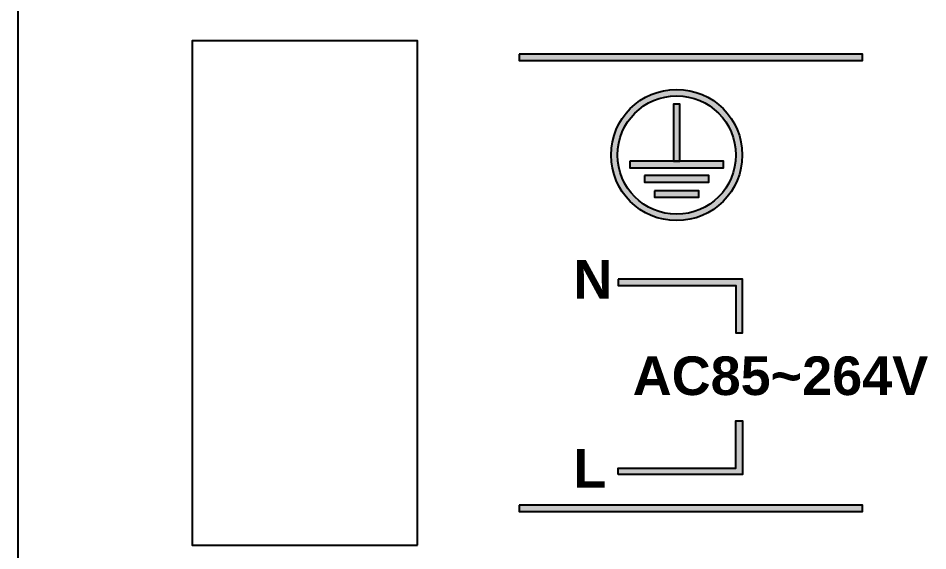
# Model space of a CAD drawing. Header units: millimetres. Extents: x -684 to 5961, y -1281 to 2539.
# Drawn here: x 2407.85 to 2433.28, y -556.61 to -541.72 of the extents above; entities that cross this region are included whole.
import ezdxf

# ---------------------------------------------------------------- set-up
doc = ezdxf.new("R2010")
doc.units = ezdxf.units.MM
doc.header["$LTSCALE"] = 5
doc.header["$MEASUREMENT"] = 0
doc.layers.get('0').update_dxf_attribs({"linetype": 'CONTINUOUS'})
doc.styles.add('SANSSERIFBOLD', font='sasb____', dxfattribs={"bigfont": 'rubonb'})

msp = doc.modelspace()

# ---------------------------------------------------------------- hatches: boundary and pattern name
h = msp.add_hatch(color=256)
h.paths.add_polyline_path([(2431.45431634842, -542.7214925586543), (2421.85431634842, -542.7214925586543), (2421.85431634842, -542.9014925586541), (2431.45431634842, -542.9014925586541)])
h.paths.add_polyline_path([(2424.423662195856, -545.5461290146663, 1), (2428.093247449838, -545.5461290146663, 1)])
h.paths.add_polyline_path([(2427.913247449837, -545.5461290146663, -1), (2424.603662195856, -545.5461290146663, -1)], flags=16)
h.paths.add_polyline_path([(2426.348454822846, -544.1240686448018), (2426.348454822846, -545.7209673120917), (2427.569832105276, -545.7209673120917), (2427.569832105276, -545.9009673120916), (2424.947077540417, -545.9009673120916), (2424.947077540417, -545.7209673120917), (2426.168454822847, -545.7209673120917), (2426.168454822847, -544.1240686448018)], flags=0)
h.paths.add_polyline_path([(2427.158639407843, -546.1223892124301), (2427.158639407843, -546.30238921243), (2425.358270237849, -546.30238921243), (2425.358270237849, -546.1223892124301)], flags=0)
h.paths.add_polyline_path([(2426.880516863458, -546.5485905665537), (2426.880516863458, -546.7285905665537), (2425.636392782234, -546.7285905665537), (2425.636392782234, -546.5485905665537)], flags=0)
h.paths.add_polyline_path([(2428.09643848396, -549.0164541555723), (2424.620005950982, -549.0164541555723), (2424.620005950982, -549.1964541555726), (2427.91643848396, -549.1964541555726), (2427.91643848396, -550.5164541555723), (2428.09643848396, -550.5164541555723)])
h.paths.add_polyline_path([(2428.09643848396, -552.9784037236884), (2427.91643848396, -552.9784037236884), (2427.91643848396, -554.2984037236884), (2424.620005950982, -554.2984037236884), (2424.620005950982, -554.4784037236884), (2428.09643848396, -554.4784037236884)])
h.paths.add_polyline_path([(2431.45431634842, -555.3328269745311), (2421.85431634842, -555.3328269745311), (2421.85431634842, -555.5128269745312), (2431.45431634842, -555.5128269745312)])

# ---------------------------------------------------------------- linework, layer by layer
msp.add_line((2407.847730000001, -564.0165100000002), (2407.847730000002, -452.4165100000003))
for points in [[(2419.007730000003, -556.4565099999993), (2419.007730000002, -542.3565099999994), (2412.707730000001, -542.3565099999996), (2412.707730000003, -556.45651)], [(2421.85431634842, -542.7214925586543), (2421.85431634842, -542.9014925586541), (2431.45431634842, -542.9014925586541), (2431.45431634842, -542.7214925586543)], [(2426.168454822847, -545.7209673120917), (2426.348454822846, -545.7209673120917), (2426.348454822846, -544.1240686448018), (2426.168454822847, -544.1240686448018)], [(2424.947077540417, -545.7209673120917), (2424.947077540417, -545.9009673120916), (2427.569832105276, -545.9009673120916), (2427.569832105276, -545.7209673120917)], [(2425.358270237849, -546.1223892124301), (2425.358270237849, -546.30238921243), (2427.158639407843, -546.30238921243), (2427.158639407843, -546.1223892124301)], [(2425.636392782234, -546.5485905665537), (2425.636392782234, -546.7285905665537), (2426.880516863458, -546.7285905665537), (2426.880516863458, -546.5485905665537)], [(2424.620005950982, -549.0164541555723), (2424.620005950982, -549.1964541555726), (2427.91643848396, -549.1964541555726), (2427.91643848396, -550.5164541555723), (2428.09643848396, -550.5164541555723), (2428.09643848396, -549.0164541555723)], [(2424.620005950982, -554.4784037236884), (2424.620005950982, -554.2984037236884), (2427.91643848396, -554.2984037236884), (2427.91643848396, -552.9784037236884), (2428.09643848396, -552.9784037236884), (2428.09643848396, -554.4784037236884)], [(2421.85431634842, -555.3328269745311), (2421.85431634842, -555.5128269745312), (2431.45431634842, -555.5128269745312), (2431.45431634842, -555.3328269745311)]]:
    msp.add_lwpolyline(points, close=True)
for radius in [1.83479262699082, 1.65479262699082]:
    msp.add_circle((2426.258454822847, -545.5461290146663), radius)

# ---------------------------------------------------------------- texts
at = {"char_height": 1.08, "width": 8.385600000000004, "attachment_point": 1, "style": 'SANSSERIFBOLD'}
for s, insert in [('N', (2423.370540937454, -548.4807490486824)), ('AC85~264V', (2425.028986960866, -551.1774981746205)), ('L', (2423.370540937454, -553.7626986167982))]:
    msp.add_mtext(s, dxfattribs=dict(at, insert=insert))

doc.saveas('drawing.dxf')
